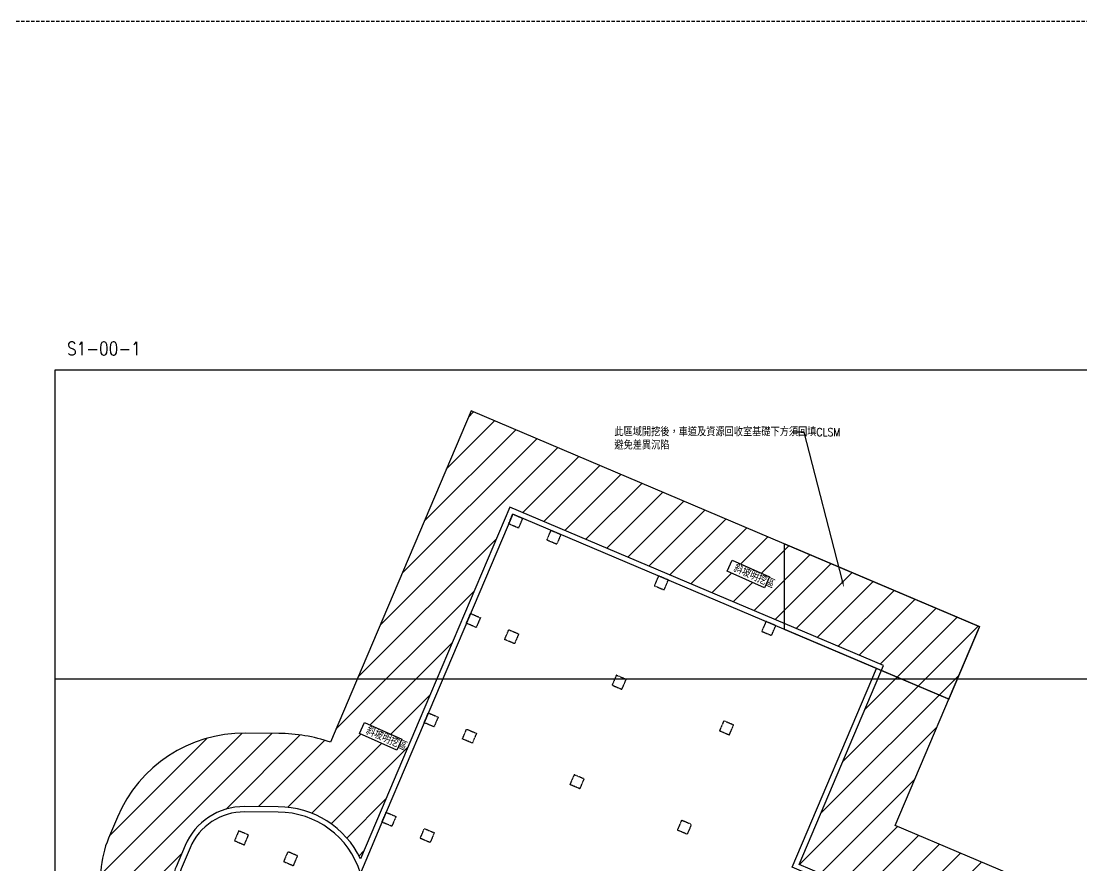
# Model space of a CAD drawing. Header units: centimetres. Extents: x -47768 to 194820, y -149527 to 141949.
# Drawn here: x 58683 to 66634, y 35127 to 41462 of the extents above; entities that cross this region are included whole.
import ezdxf
from ezdxf import colors
from ezdxf.entities.mleader import LeaderData, LeaderLine
from ezdxf.math import Vec2, Vec3

# ---------------------------------------------------------------- set-up
doc = ezdxf.new("R2010")
doc.units = ezdxf.units.CM
doc.linetypes.add('HIDDEN', pattern=[0.375, 0.25, -0.125])
doc.layers.get('0').update_dxf_attribs({"color": 8})
for name, color, linetype in [('0S-COL-H', 8, 'HIDDEN'), ('0S-colhead', 8, 'HIDDEN'), ('0S-開挖', 3, 'Continuous'), ('1', 1, 'Continuous'), ('1S-TEXT', 7, 'Continuous')]:
    doc.layers.add(name, color=color, linetype=linetype)
doc.layers.add('0S-繪圖區', color=171, linetype='Continuous', plot=False)
doc.styles.add('CHINA', font='romans.shx', dxfattribs={"width": 0.85, "bigfont": 'chineset.shx'})

# ---------------------------------------------------------------- blocks, each defined once
blk = doc.blocks.new('0S-柱位-開挖')
for p, q in [((2234.6, 5855.5), (2203.3, 5781.8)), ((2308.2, 5824.2), (2234.6, 5855.5)), ((2308.2, 5824.2), (2276.9, 5750.6)), ((2276.9, 5750.6), (2203.3, 5781.8)), ((3040, 5513.6), (3008.7, 5439.9)), ((3113.6, 5482.3), (3040, 5513.6)), ((3082.4, 5408.7), (3008.7, 5439.9)), ((3113.6, 5482.3), (3082.4, 5408.7))]:
    blk.add_line(p, q)
for points in [[(1848.5, 7779.2), (1817.3, 7705.6), (1743.6, 7736.8), (1774.9, 7810.5), (1848.5, 7779.2)], [(2135.7, 7657.3), (2104.5, 7583.7), (2030.8, 7614.9), (2062.1, 7688.6), (2135.7, 7657.3)], [(1532.1, 7033.6), (1500.8, 6960), (1427.2, 6991.2), (1458.4, 7064.9), (1532.1, 7033.6)], [(1819.2, 6911.7), (1788, 6838.1), (1714.3, 6869.3), (1745.6, 6943), (1819.2, 6911.7)], [(1215.6, 6288), (1184.3, 6214.4), (1110.7, 6245.6), (1141.9, 6319.3), (1215.6, 6288)], [(1502.8, 6166.1), (1471.5, 6092.5), (1397.9, 6123.7), (1429.1, 6197.4), (1502.8, 6166.1)], [(899.1, 5542.4), (867.8, 5468.8), (794.2, 5500), (825.4, 5573.7), (899.1, 5542.4)], [(1186.3, 5420.5), (1155, 5346.8), (1081.4, 5378.1), (1112.6, 5451.7), (1186.3, 5420.5)]]:
    blk.add_lwpolyline(points)
for points in [[(2941.2, 7315.4), (2867.6, 7346.7), (2836.3, 7273), (2909.9, 7241.8), (2941.2, 7315.4)], [(3746.6, 6973.5), (3673, 7004.8), (3641.7, 6931.1), (3715.4, 6899.9), (3746.6, 6973.5)], [(2624.7, 6569.8), (2551.1, 6601.1), (2519.8, 6527.4), (2593.5, 6496.2), (2624.7, 6569.8)], [(3430.1, 6227.9), (3356.5, 6259.2), (3325.2, 6185.5), (3398.9, 6154.3), (3430.1, 6227.9)], [(-206.2, 5403.2), (-279.8, 5434.4), (-311.1, 5360.8), (-237.4, 5329.5), (-206.2, 5403.2)], [(162, 5246.9), (88.4, 5278.2), (57.1, 5204.5), (130.8, 5173.3), (162, 5246.9)]]:
    blk.add_lwpolyline(points, close=True)

msp = doc.modelspace()

# ---------------------------------------------------------------- hatches: boundary and pattern name
at = {"layer": '0S-開挖', "ltscale": 100}
h = msp.add_hatch(dxfattribs=at)
h.set_pattern_fill('ANSI31', color=256, scale=50)
h.set_pattern_definition([(45, (29888.74, 30591.84), (-112.2532, 112.2532), [])])
h.paths.add_polyline_path([(59213.3818, 33879.0709), (59278.6989, 35090.0646, -0.081397923), (59338.1512, 35335.2495), (59404.9303, 35493.0537, -0.303155086), (60360.625, 36121.619), (60613.1892, 36119.87, -0.080104346), (61001.2009, 36055.6762), (61160.5677, 36431.1209), (62055.3417, 38539.0768), (65868.0747, 36920.668), (65235.0904, 35429.4504), (66861.9289, 34738.8973), (67231.1823, 33531.1239), (65982.4442, 33149.3464), (66358.1789, 31920.3836), (65584.3484, 31683.8972), (65470.4331, 31415.5301), (65407.6802, 31142.0653), (65329.7068, 31159.9581), (65311.814, 31081.9847), (65389.7874, 31064.0919), (65407.6802, 31142.0653), (65407.6802, 30591.8375), (65397.3721, 30591.8375), (65397.3721, 30671.8375), (65317.3721, 30671.8375), (65317.3721, 30591.8375), (65042.3721, 30591.8375), (65042.3721, 30671.8375), (64962.3721, 30671.8375), (64962.3721, 30591.8375), (64828.0178, 30591.8375), (64828.0178, 30659.6306), (64778.0199, 30659.6306), (64778.0199, 30751.1847), (64828.0178, 30751.1847), (64828.0178, 30871.1847), (64778.0199, 30871.1847), (64778.0199, 30962.7389), (64828.0178, 30962.7389), (64828.0178, 31082.7389), (64778.0199, 31082.7389), (64778.0199, 31174.293), (64828.0178, 31174.293), (64828.0178, 31294.293), (64821.4724, 31294.293), (65178.2966, 32134.9161), (65671.3872, 32285.6069), (65657.111, 32332.3017, 2.081563498), (65638.8517, 32392.0247), (65493.0232, 32869.0044), (65555.183, 32888.0085), (65531.7933, 32964.5129), (65469.6333, 32945.5087), (65323.4464, 33423.6608), (65385.6074, 33442.6653), (65362.2177, 33519.1697), (65300.0565, 33500.1651), (65295.671, 33514.5092), (66544.4102, 33896.2871), (66410.9456, 34332.8303), (64513.9107, 35138.0752), (65146.8949, 36629.2924), (62346.7173, 37817.8971), (61666.8454, 36216.2188), (61381.6117, 35544.2502), (61226.7572, 35179.4359, 0.288340604), (60610.274, 35569.877), (60356.8163, 35571.6322, 0.303155086), (59911.444, 35278.7085), (59844.6649, 35120.9044, 0.081397923), (59827.1341, 35048.6063), (59827.0781, 35047.7409), (59783.3156, 34234.6465), (60657.3684, 33863.6331), (60626.1099, 33789.9927), (60672.1352, 33770.4562), (60640.8767, 33696.8158), (60594.8515, 33716.3523), (60547.9637, 33605.8917), (60593.989, 33586.3552), (60593.008, 33584.0442), (60593.008, 33584.0398), (60543.008, 33584.0398), (60543.008, 33464.0398), (60593.008, 33464.0398), (60593.008, 33386.3136), (60543.008, 33386.3136), (60543.008, 33314.678), (59213.3818, 33879.0709)])
h.paths.add_polyline_path([(59414.1307, 34064.8074), (59693.7172, 33939.5481), (59730.9326, 34022.6151), (59451.346, 34147.8744)], flags=16)
h.paths.add_polyline_path([(65389.2506, 34986.7759), (65668.8371, 34861.5166), (65706.0525, 34944.5836), (65426.4659, 35069.8429)], flags=16)
h.paths.add_polyline_path([(63975.1975, 37337.5645), (64254.7841, 37212.3052), (64291.9994, 37295.3722), (64012.4129, 37420.6315)], flags=16)
h.paths.add_polyline_path([(61218.9874, 36119.51), (61498.5739, 35994.2507), (61535.7893, 36077.3177), (61256.2027, 36202.577)], flags=16)
h.paths.add_polyline_path([(66122.48, 33751.6052), (66198.9844, 33774.9949), (66222.3741, 33698.4905), (66145.8697, 33675.1008)], flags=16)
h.paths.add_polyline_path([(66959.2467, 34007.4304), (66982.6364, 33930.9261), (67059.1408, 33954.3158), (67035.751, 34030.8202)], flags=16)
h.paths.add_polyline_path([(65133.148, 31861.8606), (65211.1214, 31843.9678), (65229.0142, 31921.9412), (65151.0408, 31939.834)], flags=16)
h.paths.add_polyline_path([(64956.814, 31081.9847), (65034.7874, 31064.0919), (65052.6802, 31142.0653), (64974.7068, 31159.9581)], flags=16)
h.paths.add_polyline_path([(65487.9317, 31849.4713), (65565.9051, 31831.5785), (65583.7979, 31909.5518), (65505.8246, 31927.4447)], flags=16)
h.paths.add_polyline_path([(65655.1078, 34871.3314), (65412.3568, 34980.0878), (65448.132, 35059.9401), (65690.883, 34951.1837)], flags=8)
h.paths.add_polyline_path([(61484.8447, 36004.0655), (61242.0937, 36112.8219), (61277.8688, 36192.6742), (61520.6198, 36083.9178)], flags=8)
h.paths.add_polyline_path([(64241.0548, 37222.12), (63998.3038, 37330.8764), (64034.0789, 37410.7287), (64276.8299, 37301.9723)], flags=8)
h.paths.add_polyline_path([(59679.9879, 33949.3629), (59437.237, 34058.1193), (59473.0121, 34137.9716), (59715.7631, 34029.2152)], flags=8)

# ---------------------------------------------------------------- linework, layer by layer
at = {"layer": '0S-colhead', "ltscale": 100}
msp.add_line((49457.2912, 41461.6628), (107942.178, 41461.6628), dxfattribs=at)
at = {"layer": '0S-繪圖區', "color": 11, "ltscale": 100}
msp.add_lwpolyline([(58937.2905, 38847.3467), (69827.2905, 38847.3467), (69827.2905, 30747.3467), (58937.2905, 30747.3467)], close=True, dxfattribs=at)
at = {"layer": '0S-繪圖區', "ltscale": 100}
msp.add_lwpolyline([(58937.2905, 36528.4771), (69827.2905, 36528.4771), (69827.2905, 28428.4771), (58937.2905, 28428.4771)], close=True, dxfattribs=at)
at = {"layer": '0S-開挖'}
for points in [[(67074.7633, 34042.7474), (66861.9289, 34738.8973), (65235.0904, 35429.4504), (65868.0747, 36920.668), (62055.3417, 38539.0768), (61160.5677, 36431.1209), (61001.2009, 36055.6762, 0.080104346), (60613.1892, 36119.87), (60360.625, 36121.619, 0.303155086), (59404.9303, 35493.0537), (59338.1512, 35335.2495, 0.081397923), (59278.6989, 35090.0646)], [(65470.4331, 31415.5301), (65584.3484, 31683.8972), (66358.1789, 31920.3836), (65982.4442, 33149.3464), (67231.1823, 33531.1239), (66861.9289, 34738.8973), (65235.0904, 35429.4504), (65868.0747, 36920.668), (62055.3417, 38539.0768), (61160.5677, 36431.1209), (61001.2009, 36055.6762, 0.080104346), (60613.1892, 36119.87), (60360.625, 36121.619, 0.303155086), (59404.9303, 35493.0537), (59338.1512, 35335.2495, 0.081397923), (59278.6989, 35090.0646)], [(64821.4724, 31294.293), (65178.2966, 32134.9161), (65671.3872, 32285.6069), (65295.671, 33514.5092), (66544.4102, 33896.2871), (66410.9456, 34332.8303), (64513.9107, 35138.0752), (65146.8949, 36629.2924), (62346.7173, 37817.8971), (61666.8454, 36216.2188), (61381.6117, 35544.2502), (61226.7572, 35179.4359, 0.288340604), (60610.274, 35569.877), (60356.8163, 35571.6322, 0.303155086), (59911.444, 35278.7085), (59844.6649, 35120.9044, 0.081397923), (59827.1341, 35048.6063)], [(64778.0178, 31294.2925), (65148.7655, 32167.7174), (65621.4387, 32312.1686), (65245.7238, 33541.0665), (66494.4632, 33922.8444), (66378.1468, 34303.2982), (64461.4613, 35116.8842), (65094.4455, 36608.1015), (62367.9083, 37765.4476), (61703.6656, 36200.5895), (61418.4319, 35528.6209), (61225.1944, 35073.3821, 0.328859926), (60610.0743, 35529.8774), (60356.5393, 35531.6332, 0.303155086), (59948.2814, 35263.1198), (59881.5023, 35105.3156, 0.081397923), (59867.0203, 35045.5911)]]:
    msp.add_lwpolyline(points, format="xyb", dxfattribs=at)
at = {"layer": '1', "ltscale": 100, "const_width": 10}
msp.add_lwpolyline([(64402.7282, 37542.6706), (64402.7282, 36901.718), (65637.5433, 36377.5701), (65868.0747, 36920.668), (64402.7282, 37542.6706)], dxfattribs=at)
at = {"layer": '1S-TEXT', "linetype": 'Continuous'}
for points in [[(64012.4129, 37420.6315), (64291.9994, 37295.3722), (64254.7841, 37212.3052), (63975.1975, 37337.5645)], [(61256.2027, 36202.577), (61535.7893, 36077.3177), (61498.5739, 35994.2507), (61218.9874, 36119.51)]]:
    msp.add_lwpolyline(points, close=True, dxfattribs=at)

# ---------------------------------------------------------------- block references
at = {"layer": '0S-COL-H', "ltscale": 100}
msp.add_blockref('0S-柱位-開挖', (60593.0059, 29954.9682), dxfattribs=at)

# ---------------------------------------------------------------- texts
at = {"layer": '0S-繪圖區', "color": 11, "ltscale": 100, "style": 'CHINA', "width": 0.85}
msp.add_text('S1-00-1', height=100, dxfattribs=at).set_placement((59025.3739, 38956.0589))
at = {"layer": '1S-TEXT', "color": 7, "linetype": 'Continuous', "style": 'CHINA', "width": 0.8}
for p in [(64017.6146, 37337.2918), (61261.4045, 36119.2372)]:
    msp.add_text('斜坡明挖區', height=60, rotation=695.86684396, dxfattribs=at).set_placement(p)

# ---------------------------------------------------------------- leaders
at = {"layer": '1S-TEXT', "ltscale": 100}
ml = msp.add_multileader_mtext('Standard', dxfattribs=at)
ml.set_content('此區域開挖後，車道及資源回收室基礎下方須回填CLSM\\P避免差異沉陷^J', color=7, style='CHINA')
ml.set_leader_properties(color=256, linetype='ByLayer', lineweight=-1)
ml.build(insert=Vec2(0, 0))
ml.multileader.update_dxf_attribs({"dogleg_length": 0.6, "arrow_head_size": 49.5, "scale": 150})
ctx = ml.context
ctx.base_point, ctx.scale, ctx.char_height, ctx.arrow_head_size, ctx.landing_gap_size, ctx.plane_origin = Vec3(63107.4016, 38380.2307), 150, 60, 49.5, 22.5, Vec3(64663.9329, 36527.7127)
notes = []
notes.append((ctx, [(0, (1, 1, 0), (64552.5491, 38380.2307), (-1, 0), 90, [(0, [(64851.5426, 37215.4113)], 256, [])])]))
ctx.mtext.insert, ctx.mtext.flow_direction = Vec3(63129.9016, 38410.2307), 5
for ctx, leaders in notes:
    for number, flags, end, landing, length, lines in leaders:
        leader = LeaderData()
        leader.index, (leader.has_last_leader_line, leader.has_dogleg_vector, leader.attachment_direction) = number, flags
        leader.last_leader_point, leader.dogleg_vector, leader.dogleg_length = Vec3(end), Vec3(landing), length
        for number, points, colour, breaks in lines:
            line = LeaderLine()
            line.index, line.vertices, line.color, line.breaks = number, Vec3.list(points), colors.encode_raw_color(colour), breaks
            leader.lines.append(line)
        ctx.leaders.append(leader)

doc.saveas('drawing.dxf')
